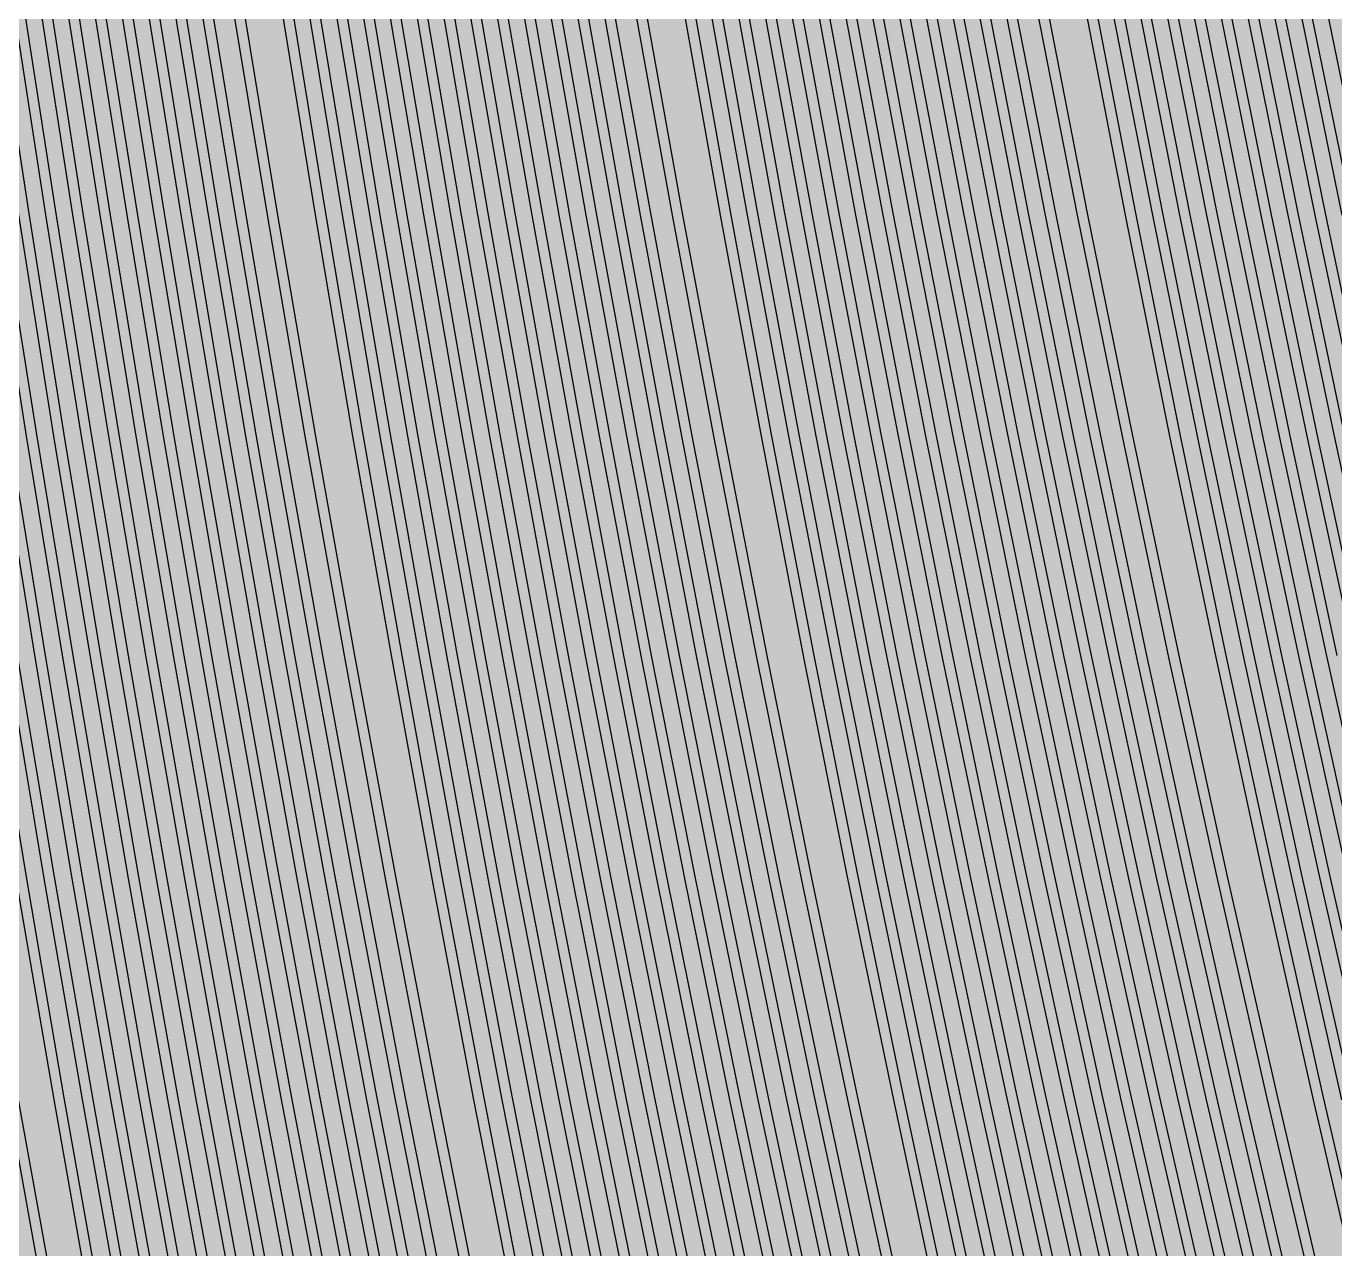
# Model space of a CAD drawing. Header units: metres. Extents: x -7231 to 10969, y -37556 to 1873.
# Drawn here: x 2453.3 to 2713.6, y -1401.5 to -1158.1 of the extents above; entities that cross this region are included whole.
import ezdxf

# ---------------------------------------------------------------- set-up
doc = ezdxf.new("R2010")
doc.units = ezdxf.units.M
doc.layers.add('Metal1', color=4, linetype='CONTINUOUS')
doc.layers.add('Polyimide', color=7, linetype='CONTINUOUS')

msp = doc.modelspace()

# ---------------------------------------------------------------- hatches: boundary and pattern name
at = {"layer": 'Polyimide'}
msp.add_hatch(color=7, dxfattribs=at).paths.add_polyline_path([(4065.69, -468), (4066.67, -501.99), (4068.51, -535.99), (4071.41, -569.99), (4075.54, -603.99), (4081.04, -637.99), (4088.01, -671.99), (4096.52, -705.98), (4106.62, -739.98), (4118.33, -773.98), (4131.63, -807.98), (4146.49, -841.98), (4162.87, -875.98), (4180.68, -909.97), (4199.83, -943.97), (4220.22, -977.97), (4241.73, -1011.97), (4264.21, -1045.97), (4287.52, -1079.96), (4311.51, -1113.96), (4336.01, -1147.96), (4360.86, -1181.96), (4385.88, -1215.96), (4410.89, -1249.96), (4435.74, -1283.95), (4460.24, -1317.95), (4484.23, -1351.95), (4507.54, -1385.95), (4530.02, -1419.95), (4551.53, -1453.94), (4571.92, -1487.94), (4591.07, -1521.94), (4608.88, -1555.94), (4625.26, -1589.94), (4640.12, -1623.94), (4653.42, -1657.93), (4665.13, -1691.93), (4675.23, -1725.93), (4683.74, -1759.93), (4690.71, -1793.93), (4696.21, -1827.93), (4700.34, -1861.92), (4703.24, -1895.92), (4705.08, -1929.92), (4706.06, -1963.92), (4706.44, -1997.92), (4706.5, -2031.91), (4706.5, -4793.02), (4709.95, -4838.39), (4720.22, -4882.71), (4737.08, -4924.98), (4760.13, -4964.2), (4788.85, -4999.49), (4822.58, -5030.03), (4860.53, -5055.12), (4901.85, -5074.18), (4901.85, -5074.18), (4970.68, -5105.23), (5034.7, -5145.26), (5092.76, -5193.54), (5143.8, -5249.19), (5186.89, -5311.2), (5221.24, -5378.44), (5246.23, -5449.69), (5261.41, -5523.66), (5266.5, -5599), (5261.41, -5674.34), (5246.23, -5748.31), (5221.24, -5819.56), (5186.89, -5886.8), (5143.8, -5948.81), (5092.76, -6004.46), (5034.7, -6052.74), (4970.68, -6092.77), (4901.85, -6123.82), (4860.53, -6142.88), (4822.58, -6167.97), (4788.85, -6198.51), (4760.13, -6233.8), (4737.08, -6273.02), (4720.22, -6315.29), (4709.95, -6359.61), (4706.5, -6404.98), (4706.5, -9221.52), (4709.95, -9266.88), (4720.22, -9311.21), (4737.08, -9353.47), (4760.13, -9392.7), (4788.85, -9427.98), (4822.58, -9458.52), (4860.53, -9483.61), (4901.85, -9502.67), (4970.68, -9533.72), (5034.7, -9573.75), (5092.76, -9622.03), (5143.8, -9677.68), (5186.89, -9739.69), (5221.24, -9806.94), (5246.23, -9878.19), (5261.41, -9952.16), (5266.5, -10027.49), (5261.41, -10102.83), (5246.23, -10176.8), (5221.24, -10248.05), (5186.89, -10315.3), (5143.8, -10377.31), (5092.76, -10432.96), (5034.7, -10481.24), (4970.68, -10521.27), (4901.85, -10552.32), (4860.53, -10571.38), (4822.58, -10596.46), (4788.85, -10627), (4760.13, -10662.29), (4737.08, -10701.52), (4720.22, -10743.78), (4709.95, -10788.1), (4706.5, -10833.47), (4706.5, -13650.01), (4709.95, -13695.38), (4720.22, -13739.7), (4737.08, -13781.96), (4760.13, -13821.19), (4788.85, -13856.48), (4822.58, -13887.02), (4860.53, -13912.11), (4901.85, -13931.17), (4970.68, -13962.22), (5034.7, -14002.25), (5092.76, -14050.53), (5143.8, -14106.18), (5186.89, -14168.19), (5221.24, -14235.43), (5246.23, -14306.68), (5261.41, -14380.65), (5266.5, -14455.99), (5261.41, -14531.33), (5246.23, -14605.29), (5221.24, -14676.55), (5186.89, -14743.79), (5143.8, -14805.8), (5092.76, -14861.45), (5034.7, -14909.73), (4970.68, -14949.76), (4901.85, -14980.81), (4860.53, -14999.87), (4822.58, -15024.96), (4788.85, -15055.5), (4760.13, -15090.79), (4737.08, -15130.01), (4720.22, -15172.27), (4709.95, -15216.6), (4706.5, -15261.97), (4706.5, -15455.99), (4720.95, -15750.04), (4764.14, -16041.26), (4835.68, -16326.84), (4934.86, -16604.04), (5060.74, -16870.18), (5212.09, -17122.7), (5387.47, -17359.17), (5585.18, -17577.31), (5803.32, -17775.02), (6039.79, -17950.4), (6292.31, -18101.75), (6558.45, -18227.63), (6835.65, -18326.81), (7121.23, -18398.34), (7412.45, -18441.54), (7706.5, -18455.99), (9969.01, -18455.99), (10047.42, -18459.84), (10125.08, -18471.36), (10201.23, -18490.44), (10275.15, -18516.89), (10346.12, -18550.45), (10413.46, -18590.81), (10476.52, -18637.58), (10534.69, -18690.3), (10587.41, -18748.47), (10634.18, -18811.53), (10674.54, -18878.87), (10708.11, -18949.84), (10734.56, -19023.76), (10753.63, -19099.92), (10765.15, -19177.58), (10769.01, -19255.99), (10769.01, -20895.8), (10730.24, -20951.41), (10694.6, -21009.08), (10662.21, -21068.63), (10633.17, -21129.89), (10607.55, -21192.66), (10585.45, -21256.74), (10566.93, -21321.96), (10552.05, -21388.09), (10540.84, -21454.95), (10533.35, -21522.33), (10529.6, -21590.02), (10529.6, -21657.81), (10533.35, -21725.5), (10540.84, -21792.87), (10552.05, -21859.73), (10566.93, -21925.87), (10585.45, -21991.08), (10607.55, -22055.17), (10633.17, -22117.94), (10662.21, -22179.19), (10694.6, -22238.74), (10730.24, -22296.41), (10769.01, -22352.03), (10769.01, -32454.24), (10728.74, -32510.49), (10691.72, -32568.92), (10658.05, -32629.35), (10627.85, -32691.58), (10601.2, -32755.42), (10578.21, -32820.67), (10558.93, -32887.1), (10543.44, -32954.52), (10531.77, -33022.71), (10523.97, -33091.44), (10520.07, -33160.51), (10520.07, -33229.69), (10523.97, -33298.75), (10531.77, -33367.49), (10543.44, -33435.67), (10558.93, -33503.09), (10578.21, -33569.53), (10601.2, -33634.77), (10627.85, -33698.61), (10658.05, -33760.85), (10691.72, -33821.28), (10728.74, -33879.71), (10769.01, -33935.96), (10769.01, -36556), (10765.15, -36634.41), (10753.63, -36712.07), (10734.56, -36788.23), (10708.11, -36862.15), (10674.54, -36933.12), (10634.18, -37000.46), (10587.41, -37063.51), (10534.69, -37121.69), (10476.52, -37174.41), (10413.46, -37221.18), (10346.12, -37261.54), (10275.15, -37295.1), (10201.23, -37321.55), (10125.08, -37340.63), (10047.42, -37352.15), (9969.01, -37356), (-6231.01, -37356), (-6309.42, -37352.15), (-6387.08, -37340.63), (-6463.23, -37321.55), (-6537.15, -37295.1), (-6608.12, -37261.54), (-6675.46, -37221.18), (-6738.52, -37174.41), (-6796.69, -37121.69), (-6849.41, -37063.51), (-6896.18, -37000.46), (-6936.54, -36933.12), (-6970.11, -36862.15), (-6996.56, -36788.23), (-7015.63, -36712.07), (-7027.15, -36634.41), (-7031.01, -36556), (-7031.01, -33936), (-6990.74, -33879.75), (-6953.7, -33821.31), (-6920.03, -33760.88), (-6889.82, -33698.64), (-6863.18, -33634.8), (-6840.18, -33569.55), (-6820.9, -33503.11), (-6805.4, -33435.69), (-6793.74, -33367.49), (-6785.94, -33298.75), (-6782.03, -33229.68), (-6782.03, -33160.5), (-6785.94, -33091.43), (-6793.74, -33022.69), (-6805.4, -32954.5), (-6820.9, -32887.07), (-6840.18, -32820.63), (-6863.18, -32755.39), (-6889.82, -32691.54), (-6920.03, -32629.3), (-6953.7, -32568.87), (-6990.74, -32510.43), (-7031.01, -32454.18), (-7031.01, -22364.83), (-6990.74, -22308.58), (-6953.7, -22250.14), (-6920.03, -22189.71), (-6889.82, -22127.47), (-6863.18, -22063.62), (-6840.18, -21998.38), (-6820.9, -21931.94), (-6805.4, -21864.51), (-6793.74, -21796.32), (-6785.94, -21727.58), (-6782.03, -21658.51), (-6782.03, -21589.33), (-6785.94, -21520.26), (-6793.74, -21451.52), (-6805.4, -21383.32), (-6820.9, -21315.9), (-6840.18, -21249.46), (-6863.18, -21184.21), (-6889.82, -21120.37), (-6920.03, -21058.13), (-6953.7, -20997.7), (-6990.74, -20939.26), (-7031.01, -20883.01), (-7031.01, -19255.99), (-7027.15, -19177.58), (-7015.63, -19099.92), (-6996.56, -19023.76), (-6970.11, -18949.84), (-6936.54, -18878.87), (-6896.18, -18811.53), (-6849.41, -18748.47), (-6796.69, -18690.3), (-6738.52, -18637.58), (-6675.46, -18590.81), (-6608.12, -18550.45), (-6537.15, -18516.89), (-6463.23, -18490.44), (-6387.08, -18471.36), (-6309.42, -18459.84), (-6231.01, -18455.99), (-3968.5, -18455.99), (-3674.45, -18441.54), (-3383.23, -18398.34), (-3097.65, -18326.81), (-2820.45, -18227.63), (-2554.31, -18101.75), (-2301.79, -17950.4), (-2065.32, -17775.02), (-1847.18, -17577.31), (-1649.47, -17359.17), (-1474.09, -17122.7), (-1322.74, -16870.18), (-1196.86, -16604.04), (-1097.68, -16326.84), (-1026.14, -16041.26), (-982.95, -15750.04), (-968.5, -15455.99), (-968.5, -15261.97), (-971.95, -15216.6), (-982.22, -15172.27), (-999.08, -15130.01), (-1022.13, -15090.79), (-1050.85, -15055.5), (-1084.58, -15024.96), (-1122.53, -14999.87), (-1163.85, -14980.81), (-1232.68, -14949.76), (-1296.7, -14909.73), (-1354.76, -14861.45), (-1405.8, -14805.8), (-1448.89, -14743.79), (-1483.24, -14676.55), (-1508.23, -14605.29), (-1523.41, -14531.33), (-1528.5, -14455.99), (-1523.41, -14380.65), (-1508.23, -14306.68), (-1483.24, -14235.43), (-1448.89, -14168.19), (-1405.8, -14106.18), (-1354.76, -14050.53), (-1296.7, -14002.25), (-1232.68, -13962.22), (-1163.85, -13931.17), (-1122.53, -13912.11), (-1084.58, -13887.02), (-1050.85, -13856.48), (-1022.13, -13821.19), (-999.08, -13781.96), (-982.22, -13739.7), (-971.95, -13695.38), (-968.5, -13650.01), (-968.5, -12309.64), (-971.95, -12264.27), (-982.22, -12219.94), (-999.08, -12177.68), (-1022.13, -12138.46), (-1050.85, -12103.17), (-1084.58, -12072.63), (-1122.53, -12047.54), (-1163.85, -12028.48), (-1232.68, -11997.43), (-1296.7, -11957.4), (-1354.76, -11909.12), (-1405.8, -11853.47), (-1448.89, -11791.46), (-1483.24, -11724.22), (-1508.23, -11652.96), (-1523.41, -11579), (-1528.5, -11503.66), (-1523.41, -11428.32), (-1508.23, -11354.35), (-1483.24, -11283.1), (-1448.89, -11215.86), (-1405.8, -11153.85), (-1354.76, -11098.2), (-1296.7, -11049.92), (-1232.68, -11009.89), (-1163.85, -10978.84), (-1122.53, -10959.78), (-1084.58, -10934.69), (-1050.85, -10904.15), (-1022.13, -10868.86), (-999.08, -10829.63), (-982.22, -10787.37), (-971.95, -10743.05), (-968.5, -10697.68), (-968.5, -9357.31), (-971.95, -9311.94), (-982.22, -9267.62), (-999.08, -9225.35), (-1022.13, -9186.13), (-1050.85, -9150.84), (-1084.58, -9120.3), (-1122.53, -9095.21), (-1163.85, -9076.15), (-1163.85, -9076.15), (-1232.68, -9045.1), (-1296.7, -9005.07), (-1354.76, -8956.79), (-1405.8, -8901.14), (-1448.89, -8839.13), (-1483.24, -8771.89), (-1508.23, -8700.64), (-1523.41, -8626.67), (-1528.5, -8551.33), (-1523.41, -8475.99), (-1508.23, -8402.02), (-1483.24, -8330.77), (-1448.89, -8263.53), (-1405.8, -8201.52), (-1354.76, -8145.87), (-1296.7, -8097.59), (-1232.68, -8057.56), (-1163.85, -8026.51), (-1163.85, -8026.51), (-1122.53, -8007.45), (-1084.58, -7982.36), (-1050.85, -7951.82), (-1022.13, -7916.53), (-999.08, -7877.31), (-982.22, -7835.04), (-971.95, -7790.72), (-968.5, -7745.35), (-968.5, -6404.98), (-971.95, -6359.61), (-982.22, -6315.29), (-999.08, -6273.02), (-1022.13, -6233.8), (-1050.85, -6198.51), (-1084.58, -6167.97), (-1122.53, -6142.88), (-1163.85, -6123.82), (-1163.85, -6123.82), (-1232.68, -6092.77), (-1296.7, -6052.74), (-1354.76, -6004.46), (-1405.8, -5948.81), (-1448.89, -5886.8), (-1483.24, -5819.56), (-1508.23, -5748.31), (-1523.41, -5674.34), (-1528.5, -5599), (-1523.41, -5523.66), (-1508.23, -5449.69), (-1483.24, -5378.44), (-1448.89, -5311.2), (-1405.8, -5249.19), (-1354.76, -5193.54), (-1296.7, -5145.26), (-1232.68, -5105.23), (-1163.85, -5074.18), (-1163.85, -5074.18), (-1122.53, -5055.12), (-1084.58, -5030.03), (-1050.85, -4999.49), (-1022.13, -4964.2), (-999.08, -4924.98), (-982.22, -4882.71), (-971.95, -4838.39), (-968.5, -4793.02), (-968.5, -2031.91), (-968.44, -1997.92), (-968.06, -1963.92), (-967.05, -1929.92), (-965.18, -1895.92), (-962.22, -1861.92), (-958.01, -1827.93), (-952.41, -1793.93), (-945.31, -1759.93), (-936.64, -1725.93), (-926.35, -1691.93), (-914.43, -1657.93), (-900.88, -1623.94), (-885.74, -1589.94), (-869.05, -1555.94), (-850.91, -1521.94), (-831.4, -1487.94), (-810.63, -1453.94), (-788.72, -1419.95), (-765.82, -1385.95), (-742.07, -1351.95), (-717.63, -1317.95), (-692.67, -1283.95), (-667.36, -1249.96), (-641.88, -1215.96), (-616.39, -1181.96), (-591.08, -1147.96), (-566.12, -1113.96), (-541.68, -1079.96), (-517.93, -1045.97), (-495.03, -1011.97), (-473.12, -977.97), (-452.35, -943.97), (-432.84, -909.97), (-414.7, -875.98), (-398.01, -841.98), (-382.87, -807.98), (-369.32, -773.98), (-357.4, -739.98), (-347.11, -705.98), (-338.44, -671.99), (-331.34, -637.99), (-325.74, -603.99), (-321.53, -569.99), (-318.57, -535.99), (-316.7, -501.99), (-315.69, -468), (-315.31, -434), (-315.25, -400), (-315.25, 401), (-315.25, 451), (-315.25, 1644), (-270.25, 1644), (-270.03, 1637.13), (-269.35, 1630.29), (-268.23, 1623.52), (-266.67, 1616.82), (-264.68, 1610.25), (-262.26, 1603.82), (-259.42, 1597.56), (-256.18, 1591.5), (-252.55, 1585.67), (-248.55, 1580.08), (-244.19, 1574.77), (-239.5, 1569.75), (-234.48, 1565.06), (-229.17, 1560.7), (-223.58, 1556.7), (-217.75, 1553.07), (-211.69, 1549.83), (-205.43, 1546.99), (-199, 1544.57), (-192.43, 1542.58), (-185.73, 1541.02), (-178.96, 1539.9), (-172.12, 1539.22), (-165.25, 1539), (-158.38, 1539.22), (-151.54, 1539.9), (-144.77, 1541.02), (-138.07, 1542.58), (-131.5, 1544.57), (-125.07, 1546.99), (-118.81, 1549.83), (-112.75, 1553.07), (-106.92, 1556.7), (-101.33, 1560.7), (-96.02, 1565.06), (-91, 1569.75), (-86.31, 1574.77), (-81.95, 1580.08), (-77.95, 1585.67), (-74.32, 1591.5), (-71.08, 1597.56), (-68.24, 1603.82), (-65.82, 1610.25), (-63.83, 1616.82), (-62.27, 1623.52), (-61.15, 1630.29), (-60.47, 1637.13), (-60.25, 1644), (1853, 1644), (1853, 1573), (3815.25, 1573), (3815.46, 1579.54), (3816.11, 1586.05), (3817.17, 1592.51), (3818.66, 1598.88), (3820.56, 1605.14), (3822.86, 1611.27), (3825.56, 1617.23), (3828.65, 1623), (3832.1, 1628.56), (3835.91, 1633.88), (3840.07, 1638.93), (3844.54, 1643.71), (3849.32, 1648.18), (3854.37, 1652.34), (3859.69, 1656.15), (3865.25, 1659.6), (3871.02, 1662.69), (3876.98, 1665.39), (3883.11, 1667.69), (3889.37, 1669.59), (3895.74, 1671.08), (3902.2, 1672.14), (3908.71, 1672.79), (3915.25, 1673), (3921.79, 1672.79), (3928.3, 1672.14), (3934.76, 1671.08), (3941.13, 1669.59), (3947.39, 1667.69), (3953.52, 1665.39), (3959.48, 1662.69), (3965.25, 1659.6), (3970.81, 1656.15), (3976.13, 1652.34), (3981.18, 1648.18), (3985.96, 1643.71), (3990.43, 1638.93), (3994.59, 1633.88), (3998.4, 1628.56), (4001.85, 1623), (4004.94, 1617.23), (4007.64, 1611.27), (4009.94, 1605.14), (4011.84, 1598.88), (4013.33, 1592.51), (4014.39, 1586.05), (4015.04, 1579.54), (4015.25, 1573), (4065.25, 1573), (4065.25, 451), (4065.25, 401), (4065.25, -400), (4065.31, -434), (4065.69, -468)])

# ---------------------------------------------------------------- linework, layer by layer
at = {"layer": 'Metal1'}
for points in [[(2457.62, -1415.83), (2449.7, -1371.8), (2442.05, -1327.78), (2434.67, -1283.75), (2427.55, -1239.73), (2420.7, -1195.7), (2414.11, -1151.68), (2407.78, -1107.65), (2401.7, -1063.63), (2395.88, -1019.6), (2390.3, -975.58), (2384.97, -931.56), (2379.88, -887.53), (2375.04, -843.51), (2370.44, -799.48), (2366.07, -755.46)], [(2368.06, -755.27), (2372.43, -799.28), (2377.03, -843.29), (2381.87, -887.31), (2386.96, -931.32), (2392.28, -975.33), (2397.86, -1019.35), (2403.68, -1063.36), (2409.76, -1107.37), (2416.09, -1151.39), (2422.68, -1195.4), (2429.53, -1239.42), (2436.64, -1283.43), (2444.02, -1327.44), (2451.67, -1371.45), (2459.59, -1415.47)], [(2466.65, -1415.83), (2458.84, -1371.8), (2451.31, -1327.78), (2444.04, -1283.75), (2437.03, -1239.73), (2430.28, -1195.7), (2423.79, -1151.68), (2417.55, -1107.65), (2411.57, -1063.63), (2405.83, -1019.6), (2400.34, -975.58), (2395.09, -931.55), (2390.08, -887.53), (2385.31, -843.51), (2380.77, -799.48), (2376.47, -755.46)], [(2378.46, -755.27), (2382.76, -799.28), (2387.3, -843.3), (2392.07, -887.31), (2397.07, -931.32), (2402.32, -975.34), (2407.81, -1019.35), (2413.55, -1063.36), (2419.54, -1107.38), (2425.77, -1151.39), (2432.26, -1195.4), (2439.01, -1239.42), (2446.01, -1283.43), (2453.28, -1327.44), (2460.81, -1371.46), (2468.61, -1415.47)], [(2472.38, -1415.83), (2464.5, -1371.8), (2456.89, -1327.78), (2449.55, -1283.75), (2442.48, -1239.73), (2435.67, -1195.7), (2429.12, -1151.68), (2422.82, -1107.65), (2416.78, -1063.63), (2410.98, -1019.6), (2405.44, -975.58), (2400.14, -931.56), (2395.08, -887.53), (2390.27, -843.51), (2385.69, -799.48), (2381.35, -755.46)], [(2383.34, -755.27), (2387.68, -799.28), (2392.25, -843.29), (2397.07, -887.31), (2402.12, -931.32), (2407.42, -975.34), (2412.97, -1019.35), (2418.76, -1063.36), (2424.8, -1107.38), (2431.1, -1151.39), (2437.65, -1195.4), (2444.46, -1239.42), (2451.53, -1283.43), (2458.86, -1327.44), (2466.47, -1371.46), (2474.35, -1415.47)], [(2478.11, -1415.83), (2470.16, -1371.8), (2462.48, -1327.78), (2455.07, -1283.75), (2447.93, -1239.73), (2441.06, -1195.7), (2434.44, -1151.68), (2428.09, -1107.65), (2421.99, -1063.63), (2416.14, -1019.61), (2410.54, -975.58), (2405.19, -931.56), (2400.09, -887.53), (2395.22, -843.51), (2390.6, -799.48), (2386.22, -755.46)], [(2388.21, -755.27), (2392.59, -799.28), (2397.21, -843.29), (2402.07, -887.31), (2407.18, -931.32), (2412.52, -975.33), (2418.12, -1019.35), (2423.97, -1063.36), (2430.07, -1107.37), (2436.42, -1151.39), (2443.03, -1195.4), (2449.91, -1239.41), (2457.05, -1283.43), (2464.45, -1327.44), (2472.13, -1371.45), (2480.08, -1415.47)], [(2483.85, -1415.83), (2475.82, -1371.81), (2468.07, -1327.78), (2460.59, -1283.76), (2453.38, -1239.73), (2446.44, -1195.71), (2439.77, -1151.68), (2433.35, -1107.66), (2427.19, -1063.63), (2421.29, -1019.61), (2415.64, -975.58), (2410.24, -931.56), (2405.09, -887.53), (2400.18, -843.51), (2395.52, -799.48), (2391.09, -755.46)], [(2393.08, -755.26), (2397.51, -799.28), (2402.17, -843.29), (2407.08, -887.31), (2412.23, -931.32), (2417.63, -975.33), (2423.27, -1019.35), (2429.18, -1063.36), (2435.33, -1107.37), (2441.74, -1151.39), (2448.42, -1195.4), (2455.36, -1239.41), (2462.56, -1283.43), (2470.04, -1327.44), (2477.79, -1371.45), (2485.81, -1415.47)], [(2489.58, -1415.83), (2481.48, -1371.81), (2473.66, -1327.78), (2466.11, -1283.76), (2458.83, -1239.73), (2451.83, -1195.71), (2445.09, -1151.68), (2438.62, -1107.66), (2432.4, -1063.63), (2426.45, -1019.61), (2420.74, -975.58), (2415.29, -931.56), (2410.09, -887.53), (2405.14, -843.51), (2400.43, -799.48), (2395.97, -755.46)], [(2397.96, -755.26), (2402.42, -799.28), (2407.13, -843.29), (2412.08, -887.3), (2417.28, -931.32), (2422.73, -975.33), (2428.43, -1019.35), (2434.38, -1063.36), (2440.6, -1107.37), (2447.07, -1151.39), (2453.81, -1195.4), (2460.81, -1239.41), (2468.08, -1283.42), (2475.63, -1327.44), (2483.45, -1371.45), (2491.55, -1415.46)], [(2495.32, -1415.83), (2487.14, -1371.81), (2479.24, -1327.78), (2471.63, -1283.76), (2464.29, -1239.73), (2457.22, -1195.71), (2450.42, -1151.68), (2443.88, -1107.66), (2437.61, -1063.63), (2431.6, -1019.61), (2425.84, -975.58), (2420.34, -931.56), (2415.1, -887.53), (2410.1, -843.51), (2405.35, -799.49), (2400.84, -755.46)], [(2402.83, -755.26), (2407.34, -799.28), (2412.09, -843.29), (2417.08, -887.3), (2422.33, -931.32), (2427.83, -975.33), (2433.58, -1019.34), (2439.59, -1063.36), (2445.86, -1107.37), (2452.39, -1151.38), (2459.19, -1195.4), (2466.26, -1239.41), (2473.6, -1283.42), (2481.21, -1327.44), (2489.11, -1371.45), (2497.28, -1415.46)], [(2501.05, -1415.84), (2492.8, -1371.81), (2484.83, -1327.78), (2477.14, -1283.76), (2469.74, -1239.73), (2462.6, -1195.71), (2455.74, -1151.68), (2449.15, -1107.66), (2442.82, -1063.63), (2436.75, -1019.61), (2430.95, -975.59), (2425.4, -931.56), (2420.1, -887.54), (2415.06, -843.51), (2410.26, -799.49), (2405.72, -755.46)], [(2407.71, -755.26), (2412.25, -799.28), (2417.04, -843.29), (2422.09, -887.3), (2427.38, -931.32), (2432.93, -975.33), (2438.73, -1019.34), (2444.8, -1063.36), (2451.13, -1107.37), (2457.72, -1151.38), (2464.58, -1195.4), (2471.71, -1239.41), (2479.12, -1283.42), (2486.8, -1327.43), (2494.76, -1371.45), (2503.01, -1415.46)], [(2506.78, -1415.84), (2498.46, -1371.81), (2490.42, -1327.79), (2482.66, -1283.76), (2475.19, -1239.74), (2467.99, -1195.71), (2461.07, -1151.69), (2454.41, -1107.66), (2448.03, -1063.64), (2441.91, -1019.61), (2436.05, -975.59), (2430.45, -931.56), (2425.1, -887.54), (2420.01, -843.51), (2415.18, -799.49), (2410.59, -755.46)], [(2412.58, -755.26), (2417.17, -799.27), (2422, -843.29), (2427.09, -887.3), (2432.43, -931.31), (2438.03, -975.33), (2443.89, -1019.34), (2450.01, -1063.35), (2456.39, -1107.37), (2463.04, -1151.38), (2469.97, -1195.39), (2477.16, -1239.41), (2484.63, -1283.42), (2492.39, -1327.43), (2500.42, -1371.45), (2508.75, -1415.46)], [(2512.52, -1415.84), (2504.12, -1371.81), (2496.01, -1327.79), (2488.18, -1283.76), (2480.64, -1239.74), (2473.38, -1195.71), (2466.39, -1151.69), (2459.68, -1107.66), (2453.24, -1063.64), (2447.06, -1019.61), (2441.15, -975.59), (2435.5, -931.56), (2430.11, -887.54), (2424.97, -843.51), (2420.09, -799.49), (2415.46, -755.46)], [(2417.45, -755.26), (2422.08, -799.27), (2426.96, -843.29), (2432.09, -887.3), (2437.48, -931.31), (2443.13, -975.33), (2449.04, -1019.34), (2455.22, -1063.35), (2461.66, -1107.37), (2468.37, -1151.38), (2475.35, -1195.39), (2482.61, -1239.41), (2490.15, -1283.42), (2497.97, -1327.43), (2506.08, -1371.44), (2514.48, -1415.46)], [(2518.25, -1415.84), (2509.77, -1371.81), (2501.59, -1327.79), (2493.7, -1283.76), (2486.09, -1239.74), (2478.76, -1195.71), (2471.72, -1151.69), (2464.94, -1107.66), (2458.45, -1063.64), (2452.21, -1019.61), (2446.25, -975.59), (2440.55, -931.56), (2435.11, -887.54), (2429.93, -843.51), (2425.01, -799.49), (2420.34, -755.46)], [(2422.33, -755.26), (2426.99, -799.27), (2431.92, -843.29), (2437.1, -887.3), (2442.53, -931.31), (2448.23, -975.33), (2454.2, -1019.34), (2460.42, -1063.35), (2466.92, -1107.37), (2473.69, -1151.38), (2480.74, -1195.39), (2488.06, -1239.4), (2495.67, -1283.42), (2503.56, -1327.43), (2511.74, -1371.44), (2520.21, -1415.46)], [(2523.98, -1415.84), (2515.43, -1371.82), (2507.18, -1327.79), (2499.22, -1283.77), (2491.54, -1239.74), (2484.15, -1195.72), (2477.04, -1151.69), (2470.21, -1107.66), (2463.65, -1063.64), (2457.37, -1019.61), (2451.35, -975.59), (2445.6, -931.56), (2440.11, -887.54), (2434.89, -843.52), (2429.92, -799.49), (2425.21, -755.47)], [(2427.2, -755.26), (2431.91, -799.27), (2436.88, -843.29), (2442.1, -887.3), (2447.59, -931.31), (2453.33, -975.32), (2459.35, -1019.34), (2465.63, -1063.35), (2472.19, -1107.36), (2479.02, -1151.38), (2486.13, -1195.39), (2493.51, -1239.4), (2501.19, -1283.42), (2509.15, -1327.43), (2517.4, -1371.44), (2525.95, -1415.45)], [(2529.72, -1415.84), (2521.09, -1371.82), (2512.77, -1327.79), (2504.74, -1283.77), (2496.99, -1239.74), (2489.54, -1195.72), (2482.37, -1151.69), (2475.48, -1107.67), (2468.86, -1063.64), (2462.52, -1019.62), (2456.45, -975.59), (2450.65, -931.57), (2445.12, -887.54), (2439.85, -843.52), (2434.84, -799.49), (2430.08, -755.47)], [(2432.07, -755.26), (2436.82, -799.27), (2441.83, -843.28), (2447.1, -887.3), (2452.64, -931.31), (2458.44, -975.32), (2464.5, -1019.34), (2470.84, -1063.35), (2477.45, -1107.36), (2484.34, -1151.38), (2491.51, -1195.39), (2498.96, -1239.4), (2506.7, -1283.41), (2514.73, -1327.43), (2523.06, -1371.44), (2531.68, -1415.45)], [(2535.45, -1415.84), (2526.75, -1371.82), (2518.35, -1327.79), (2510.25, -1283.77), (2502.44, -1239.74), (2494.93, -1195.72), (2487.69, -1151.69), (2480.74, -1107.67), (2474.07, -1063.64), (2467.68, -1019.62), (2461.55, -975.59), (2455.7, -931.57), (2450.12, -887.54), (2444.81, -843.52), (2439.75, -799.49), (2434.96, -755.47)], [(2436.95, -755.26), (2441.74, -799.27), (2446.79, -843.28), (2452.11, -887.3), (2457.69, -931.31), (2463.54, -975.32), (2469.66, -1019.34), (2476.05, -1063.35), (2482.72, -1107.36), (2489.67, -1151.37), (2496.9, -1195.39), (2504.42, -1239.4), (2512.22, -1283.41), (2520.32, -1327.43), (2528.72, -1371.44), (2537.41, -1415.45)], [(2541.94, -1415.85), (2533.22, -1371.82), (2524.79, -1327.79), (2516.66, -1283.77), (2508.83, -1239.74), (2501.28, -1195.72), (2494.02, -1151.69), (2487.05, -1107.67), (2480.35, -1063.64), (2473.94, -1019.62), (2467.8, -975.59), (2461.92, -931.57), (2456.32, -887.54), (2450.99, -843.52), (2445.92, -799.49), (2441.11, -755.47)], [(2443.1, -755.26), (2447.91, -799.27), (2452.97, -843.28), (2458.31, -887.3), (2463.91, -931.31), (2469.78, -975.32), (2475.92, -1019.34), (2482.33, -1063.35), (2489.02, -1107.36), (2496, -1151.37), (2503.25, -1195.39), (2510.8, -1239.4), (2518.63, -1283.41), (2526.76, -1327.43), (2535.18, -1371.44), (2543.9, -1415.45)], [(2550.97, -1415.84), (2542.36, -1371.82), (2534.05, -1327.79), (2526.03, -1283.77), (2518.3, -1239.74), (2510.86, -1195.72), (2503.7, -1151.69), (2496.82, -1107.67), (2490.22, -1063.64), (2483.89, -1019.62), (2477.83, -975.59), (2472.04, -931.57), (2466.52, -887.54), (2461.26, -843.52), (2456.25, -799.49), (2451.51, -755.47)], [(2453.5, -755.26), (2458.24, -799.27), (2463.24, -843.28), (2468.5, -887.3), (2474.03, -931.31), (2479.82, -975.32), (2485.87, -1019.34), (2492.2, -1063.35), (2498.8, -1107.36), (2505.68, -1151.38), (2512.83, -1195.39), (2520.27, -1239.4), (2528, -1283.41), (2536.02, -1327.43), (2544.33, -1371.44), (2552.93, -1415.45)], [(2556.7, -1415.84), (2548.02, -1371.82), (2539.64, -1327.79), (2531.55, -1283.77), (2523.75, -1239.74), (2516.25, -1195.72), (2509.03, -1151.69), (2502.09, -1107.67), (2495.43, -1063.64), (2489.05, -1019.62), (2482.93, -975.59), (2477.09, -931.57), (2471.52, -887.54), (2466.21, -843.52), (2461.17, -799.49), (2456.38, -755.47)], [(2458.37, -755.26), (2463.16, -799.27), (2468.2, -843.28), (2473.51, -887.3), (2479.08, -931.31), (2484.92, -975.32), (2491.03, -1019.34), (2497.41, -1063.35), (2504.07, -1107.36), (2511, -1151.37), (2518.22, -1195.39), (2525.73, -1239.4), (2533.52, -1283.41), (2541.6, -1327.43), (2549.98, -1371.44), (2558.67, -1415.45)], [(2562.44, -1415.85), (2553.68, -1371.82), (2545.22, -1327.8), (2537.07, -1283.77), (2529.21, -1239.74), (2521.64, -1195.72), (2514.35, -1151.69), (2507.35, -1107.67), (2500.64, -1063.64), (2494.2, -1019.62), (2488.04, -975.59), (2482.15, -931.57), (2476.52, -887.54), (2471.17, -843.52), (2466.08, -799.49), (2461.26, -755.47)], [(2463.25, -755.26), (2468.07, -799.27), (2473.16, -843.28), (2478.51, -887.3), (2484.13, -931.31), (2490.02, -975.32), (2496.18, -1019.33), (2502.62, -1063.35), (2509.33, -1107.36), (2516.33, -1151.37), (2523.61, -1195.39), (2531.18, -1239.4), (2539.04, -1283.41), (2547.19, -1327.42), (2555.64, -1371.44), (2564.4, -1415.45)], [(2568.17, -1415.85), (2559.34, -1371.82), (2550.81, -1327.8), (2542.59, -1283.77), (2534.66, -1239.75), (2527.02, -1195.72), (2519.68, -1151.69), (2512.62, -1107.67), (2505.85, -1063.64), (2499.35, -1019.62), (2493.14, -975.59), (2487.2, -931.57), (2481.53, -887.54), (2476.13, -843.52), (2471, -799.49), (2466.13, -755.47)], [(2468.12, -755.26), (2472.99, -799.27), (2478.12, -843.28), (2483.51, -887.29), (2489.18, -931.31), (2495.12, -975.32), (2501.33, -1019.33), (2507.82, -1063.35), (2514.6, -1107.36), (2521.65, -1151.37), (2528.99, -1195.38), (2536.63, -1239.4), (2544.55, -1283.41), (2552.78, -1327.42), (2561.3, -1371.44), (2570.13, -1415.45)], [(2573.91, -1415.85), (2565, -1371.82), (2556.4, -1327.8), (2548.1, -1283.77), (2540.11, -1239.75), (2532.41, -1195.72), (2525, -1151.7), (2517.89, -1107.67), (2511.05, -1063.65), (2504.51, -1019.62), (2498.24, -975.6), (2492.25, -931.57), (2486.53, -887.54), (2481.09, -843.52), (2475.91, -799.49), (2471.01, -755.47)], [(2472.99, -755.25), (2477.9, -799.27), (2483.07, -843.28), (2488.52, -887.29), (2494.23, -931.31), (2500.22, -975.32), (2506.49, -1019.33), (2513.03, -1063.35), (2519.86, -1107.36), (2526.98, -1151.37), (2534.38, -1195.38), (2542.08, -1239.4), (2550.07, -1283.41), (2558.36, -1327.42), (2566.96, -1371.43), (2575.86, -1415.45)], [(2579.64, -1415.85), (2570.66, -1371.83), (2561.99, -1327.8), (2553.62, -1283.77), (2545.56, -1239.75), (2537.8, -1195.72), (2530.33, -1151.7), (2523.15, -1107.67), (2516.26, -1063.65), (2509.66, -1019.62), (2503.34, -975.6), (2497.3, -931.57), (2491.54, -887.55), (2486.05, -843.52), (2480.83, -799.5), (2475.88, -755.47)], [(2477.87, -755.25), (2482.82, -799.27), (2488.03, -843.28), (2493.52, -887.29), (2499.28, -931.31), (2505.32, -975.32), (2511.64, -1019.33), (2518.24, -1063.34), (2525.13, -1107.36), (2532.3, -1151.37), (2539.77, -1195.38), (2547.53, -1239.39), (2555.59, -1283.41), (2563.95, -1327.42), (2572.62, -1371.43), (2581.6, -1415.44)], [(2585.37, -1415.85), (2576.32, -1371.83), (2567.57, -1327.8), (2559.14, -1283.78), (2551.01, -1239.75), (2543.18, -1195.72), (2535.65, -1151.7), (2528.42, -1107.67), (2521.47, -1063.65), (2514.81, -1019.62), (2508.44, -975.6), (2502.35, -931.57), (2496.54, -887.55), (2491, -843.52), (2485.74, -799.5), (2480.75, -755.47)], [(2482.74, -755.25), (2487.73, -799.27), (2492.99, -843.28), (2498.52, -887.29), (2504.33, -931.3), (2510.42, -975.32), (2516.79, -1019.33), (2523.45, -1063.34), (2530.39, -1107.36), (2537.63, -1151.37), (2545.15, -1195.38), (2552.98, -1239.39), (2561.11, -1283.41), (2569.54, -1327.42), (2578.28, -1371.43), (2587.33, -1415.44)], [(2591.11, -1415.85), (2581.98, -1371.83), (2573.16, -1327.8), (2564.66, -1283.78), (2556.46, -1239.75), (2548.57, -1195.73), (2540.98, -1151.7), (2533.68, -1107.67), (2526.68, -1063.65), (2519.97, -1019.62), (2513.54, -975.6), (2507.4, -931.57), (2501.54, -887.55), (2495.96, -843.52), (2490.66, -799.5), (2485.63, -755.47)], [(2487.62, -755.25), (2492.64, -799.26), (2497.95, -843.28), (2503.53, -887.29), (2509.38, -931.3), (2515.52, -975.32), (2521.95, -1019.33), (2528.66, -1063.34), (2535.66, -1107.35), (2542.95, -1151.37), (2550.54, -1195.38), (2558.43, -1239.39), (2566.62, -1283.4), (2575.12, -1327.42), (2583.94, -1371.43), (2593.06, -1415.44)], [(2596.84, -1415.86), (2587.64, -1371.83), (2578.75, -1327.8), (2570.18, -1283.78), (2561.91, -1239.75), (2553.96, -1195.73), (2546.3, -1151.7), (2538.95, -1107.68), (2531.89, -1063.65), (2525.12, -1019.63), (2518.64, -975.6), (2512.45, -931.57), (2506.55, -887.55), (2500.92, -843.52), (2495.57, -799.5), (2490.5, -755.47)], [(2492.49, -755.25), (2497.56, -799.26), (2502.91, -843.28), (2508.53, -887.29), (2514.44, -931.3), (2520.62, -975.31), (2527.1, -1019.33), (2533.86, -1063.34), (2540.92, -1107.35), (2548.27, -1151.37), (2555.93, -1195.38), (2563.88, -1239.39), (2572.14, -1283.4), (2580.71, -1327.42), (2589.59, -1371.43), (2598.8, -1415.44)], [(2602.57, -1415.86), (2593.3, -1371.83), (2584.34, -1327.81), (2575.69, -1283.78), (2567.37, -1239.75), (2559.34, -1195.73), (2551.63, -1151.7), (2544.21, -1107.68), (2537.1, -1063.65), (2530.28, -1019.63), (2523.75, -975.6), (2517.51, -931.58), (2511.55, -887.55), (2505.88, -843.52), (2500.49, -799.5), (2495.38, -755.47)], [(2497.36, -755.25), (2502.47, -799.26), (2507.86, -843.28), (2513.53, -887.29), (2519.49, -931.3), (2525.73, -975.31), (2532.25, -1019.33), (2539.07, -1063.34), (2546.19, -1107.35), (2553.6, -1151.36), (2561.31, -1195.38), (2569.33, -1239.39), (2577.66, -1283.4), (2586.3, -1327.41), (2595.25, -1371.43), (2604.53, -1415.44)], [(2608.31, -1415.86), (2598.95, -1371.83), (2589.92, -1327.81), (2581.21, -1283.78), (2572.82, -1239.76), (2564.73, -1195.73), (2556.95, -1151.7), (2549.48, -1107.68), (2542.31, -1063.65), (2535.43, -1019.63), (2528.85, -975.6), (2522.56, -931.58), (2516.55, -887.55), (2510.84, -843.53), (2505.4, -799.5), (2500.25, -755.48)], [(2502.24, -755.25), (2507.39, -799.26), (2512.82, -843.27), (2518.54, -887.29), (2524.54, -931.3), (2530.83, -975.31), (2537.41, -1019.33), (2544.28, -1063.34), (2551.45, -1107.35), (2558.92, -1151.36), (2566.7, -1195.38), (2574.78, -1239.39), (2583.18, -1283.4), (2591.88, -1327.41), (2600.91, -1371.42), (2610.26, -1415.44)], [(2614.04, -1415.86), (2604.61, -1371.83), (2595.51, -1327.81), (2586.73, -1283.78), (2578.27, -1239.76), (2570.12, -1195.73), (2562.28, -1151.71), (2554.75, -1107.68), (2547.51, -1063.65), (2540.58, -1019.63), (2533.95, -975.6), (2527.61, -931.58), (2521.56, -887.55), (2515.8, -843.53), (2510.32, -799.5), (2505.12, -755.48)], [(2507.11, -755.25), (2512.3, -799.26), (2517.78, -843.27), (2523.54, -887.29), (2529.59, -931.3), (2535.93, -975.31), (2542.56, -1019.32), (2549.49, -1063.34), (2556.72, -1107.35), (2564.25, -1151.36), (2572.09, -1195.37), (2580.23, -1239.39), (2588.69, -1283.4), (2597.47, -1327.41), (2606.57, -1371.42), (2616, -1415.44)], [(2619.77, -1415.86), (2610.27, -1371.84), (2601.1, -1327.81), (2592.25, -1283.78), (2583.72, -1239.76), (2575.51, -1195.73), (2567.6, -1151.71), (2560.01, -1107.68), (2552.72, -1063.66), (2545.74, -1019.63), (2539.05, -975.6), (2532.66, -931.58), (2526.56, -887.55), (2520.75, -843.53), (2515.23, -799.5), (2510, -755.48)], [(2511.98, -755.25), (2517.22, -799.26), (2522.74, -843.27), (2528.54, -887.29), (2534.64, -931.3), (2541.03, -975.31), (2547.71, -1019.32), (2554.7, -1063.34), (2561.98, -1107.35), (2569.57, -1151.36), (2577.47, -1195.37), (2585.68, -1239.38), (2594.21, -1283.4), (2603.06, -1327.41), (2612.23, -1371.42), (2621.73, -1415.43)], [(2626.27, -1415.86), (2616.74, -1371.84), (2607.53, -1327.81), (2598.66, -1283.78), (2590.1, -1239.76), (2581.86, -1195.73), (2573.93, -1151.71), (2566.32, -1107.68), (2559.01, -1063.66), (2552, -1019.63), (2545.29, -975.6), (2538.88, -931.58), (2532.76, -887.55), (2526.94, -843.53), (2521.4, -799.5), (2516.15, -755.48)], [(2518.13, -755.25), (2523.38, -799.26), (2528.92, -843.27), (2534.75, -887.28), (2540.86, -931.3), (2547.27, -975.31), (2553.98, -1019.32), (2560.98, -1063.33), (2568.29, -1107.35), (2575.9, -1151.36), (2583.83, -1195.37), (2592.06, -1239.38), (2600.62, -1283.4), (2609.49, -1327.41), (2618.69, -1371.42), (2628.22, -1415.43)], [(2635.29, -1415.86), (2625.88, -1371.83), (2616.79, -1327.81), (2608.03, -1283.78), (2599.58, -1239.76), (2591.44, -1195.73), (2583.61, -1151.71), (2576.09, -1107.68), (2568.87, -1063.65), (2561.95, -1019.63), (2555.33, -975.6), (2549, -931.58), (2542.96, -887.55), (2537.2, -843.53), (2531.74, -799.5), (2526.55, -755.48)], [(2528.54, -755.25), (2533.72, -799.26), (2539.19, -843.27), (2544.94, -887.29), (2550.98, -931.3), (2557.31, -975.31), (2563.93, -1019.32), (2570.85, -1063.34), (2578.06, -1107.35), (2585.58, -1151.36), (2593.41, -1195.37), (2601.54, -1239.39), (2609.99, -1283.4), (2618.75, -1327.41), (2627.84, -1371.42), (2637.25, -1415.44)], [(2641.03, -1415.86), (2631.54, -1371.84), (2622.38, -1327.81), (2613.55, -1283.78), (2605.03, -1239.76), (2596.83, -1195.73), (2588.94, -1151.71), (2581.36, -1107.68), (2574.08, -1063.66), (2567.11, -1019.63), (2560.43, -975.6), (2554.05, -931.58), (2547.96, -887.55), (2542.16, -843.53), (2536.65, -799.5), (2531.42, -755.48)], [(2533.41, -755.25), (2538.64, -799.26), (2544.15, -843.27), (2549.94, -887.29), (2556.03, -931.3), (2562.41, -975.31), (2569.08, -1019.32), (2576.06, -1063.34), (2583.33, -1107.35), (2590.91, -1151.36), (2598.8, -1195.37), (2606.99, -1239.39), (2615.51, -1283.4), (2624.34, -1327.41), (2633.5, -1371.42), (2642.98, -1415.43)], [(2646.76, -1415.86), (2637.2, -1371.84), (2627.97, -1327.81), (2619.06, -1283.79), (2610.48, -1239.76), (2602.21, -1195.73), (2594.26, -1151.71), (2586.62, -1107.68), (2579.29, -1063.66), (2572.26, -1019.63), (2565.53, -975.61), (2559.1, -931.58), (2552.96, -887.55), (2547.12, -843.53), (2541.57, -799.5), (2536.3, -755.48)], [(2538.28, -755.25), (2543.55, -799.26), (2549.1, -843.27), (2554.95, -887.28), (2561.08, -931.3), (2567.51, -975.31), (2574.24, -1019.32), (2581.26, -1063.33), (2588.6, -1107.35), (2596.23, -1151.36), (2604.18, -1195.37), (2612.44, -1239.38), (2621.03, -1283.4), (2629.93, -1327.41), (2639.16, -1371.42), (2648.71, -1415.43)], [(2652.5, -1415.87), (2642.86, -1371.84), (2633.56, -1327.81), (2624.58, -1283.79), (2615.93, -1239.76), (2607.6, -1195.74), (2599.59, -1151.71), (2591.89, -1107.68), (2584.5, -1063.66), (2577.41, -1019.63), (2570.63, -975.61), (2564.15, -931.58), (2557.97, -887.56), (2552.08, -843.53), (2546.48, -799.5), (2541.17, -755.48)], [(2543.16, -755.25), (2548.46, -799.26), (2554.06, -843.27), (2559.95, -887.28), (2566.13, -931.3), (2572.61, -975.31), (2579.39, -1019.32), (2586.47, -1063.33), (2593.86, -1107.35), (2601.56, -1151.36), (2609.57, -1195.37), (2617.9, -1239.38), (2626.54, -1283.39), (2635.51, -1327.41), (2644.82, -1371.42), (2654.45, -1415.43)], [(2658.23, -1415.87), (2648.52, -1371.84), (2639.14, -1327.81), (2630.1, -1283.79), (2621.38, -1239.76), (2612.99, -1195.74), (2604.91, -1151.71), (2597.15, -1107.68), (2589.71, -1063.66), (2582.57, -1019.63), (2575.74, -975.61), (2569.2, -931.58), (2562.97, -887.56), (2557.04, -843.53), (2551.39, -799.5), (2546.04, -755.48)], [(2548.03, -755.24), (2553.38, -799.26), (2559.02, -843.27), (2564.95, -887.28), (2571.18, -931.29), (2577.71, -975.31), (2584.54, -1019.32), (2591.68, -1063.33), (2599.13, -1107.34), (2606.88, -1151.36), (2614.95, -1195.37), (2623.35, -1239.38), (2632.06, -1283.39), (2641.1, -1327.41), (2650.47, -1371.42), (2660.18, -1415.43)], [(2663.96, -1415.87), (2654.18, -1371.84), (2644.73, -1327.82), (2635.62, -1283.79), (2626.83, -1239.76), (2618.38, -1195.74), (2610.24, -1151.71), (2602.42, -1107.69), (2594.92, -1063.66), (2587.72, -1019.63), (2580.84, -975.61), (2574.26, -931.58), (2567.98, -887.56), (2561.99, -843.53), (2556.31, -799.51), (2550.92, -755.48)], [(2552.9, -755.24), (2558.29, -799.26), (2563.98, -843.27), (2569.96, -887.28), (2576.23, -931.29), (2582.81, -975.31), (2589.7, -1019.32), (2596.89, -1063.33), (2604.39, -1107.34), (2612.21, -1151.36), (2620.34, -1195.37), (2628.8, -1239.38), (2637.58, -1283.39), (2646.69, -1327.4), (2656.13, -1371.42), (2665.91, -1415.43)], [(2669.7, -1415.87), (2659.84, -1371.84), (2650.32, -1327.82), (2641.14, -1283.79), (2632.29, -1239.77), (2623.76, -1195.74), (2615.56, -1151.71), (2607.69, -1107.69), (2600.12, -1063.66), (2592.88, -1019.64), (2585.94, -975.61), (2579.31, -931.58), (2572.98, -887.56), (2566.95, -843.53), (2561.22, -799.51), (2555.79, -755.48)], [(2557.78, -755.24), (2563.21, -799.26), (2568.94, -843.27), (2574.96, -887.28), (2581.29, -931.29), (2587.91, -975.31), (2594.85, -1019.32), (2602.1, -1063.33), (2609.66, -1107.34), (2617.53, -1151.35), (2625.73, -1195.37), (2634.25, -1239.38), (2643.1, -1283.39), (2652.28, -1327.4), (2661.79, -1371.41), (2671.65, -1415.43)], [(2675.43, -1415.87), (2665.5, -1371.85), (2655.91, -1327.82), (2646.65, -1283.79), (2637.74, -1239.77), (2629.15, -1195.74), (2620.89, -1151.71), (2612.95, -1107.69), (2605.33, -1063.66), (2598.03, -1019.64), (2591.04, -975.61), (2584.36, -931.58), (2577.98, -887.56), (2571.91, -843.53), (2566.14, -799.51), (2560.67, -755.48)], [(2562.65, -755.24), (2568.12, -799.25), (2573.89, -843.27), (2579.96, -887.28), (2586.34, -931.29), (2593.02, -975.3), (2600, -1019.32), (2607.3, -1063.33), (2614.92, -1107.34), (2622.86, -1151.35), (2631.11, -1195.36), (2639.7, -1239.38), (2648.61, -1283.39), (2657.86, -1327.4), (2667.45, -1371.41), (2677.38, -1415.42)], [(2681.16, -1415.87), (2671.16, -1371.85), (2661.49, -1327.82), (2652.17, -1283.79), (2643.19, -1239.77), (2634.54, -1195.74), (2626.21, -1151.72), (2618.22, -1107.69), (2610.54, -1063.66), (2603.18, -1019.64), (2596.14, -975.61), (2589.41, -931.59), (2582.99, -887.56), (2576.87, -843.53), (2571.05, -799.51), (2565.54, -755.48)], [(2567.53, -755.24), (2573.04, -799.25), (2578.85, -843.27), (2584.97, -887.28), (2591.39, -931.29), (2598.12, -975.3), (2605.16, -1019.32), (2612.51, -1063.33), (2620.19, -1107.34), (2628.18, -1151.35), (2636.5, -1195.36), (2645.15, -1239.38), (2654.13, -1283.39), (2663.45, -1327.4), (2673.11, -1371.41), (2683.11, -1415.42)], [(2686.9, -1415.87), (2676.82, -1371.85), (2667.08, -1327.82), (2657.69, -1283.8), (2648.64, -1239.77), (2639.92, -1195.74), (2631.54, -1151.72), (2623.48, -1107.69), (2615.75, -1063.66), (2608.34, -1019.64), (2601.24, -975.61), (2594.46, -931.59), (2587.99, -887.56), (2581.83, -843.54), (2575.97, -799.51), (2570.41, -755.48)], [(2572.4, -755.24), (2577.95, -799.25), (2583.81, -843.26), (2589.97, -887.28), (2596.44, -931.29), (2603.22, -975.3), (2610.31, -1019.31), (2617.72, -1063.33), (2625.45, -1107.34), (2633.51, -1151.35), (2641.89, -1195.36), (2650.6, -1239.37), (2659.65, -1283.39), (2669.04, -1327.4), (2678.77, -1371.41), (2688.85, -1415.42)], [(2692.63, -1415.88), (2682.47, -1371.85), (2672.67, -1327.82), (2663.21, -1283.8), (2654.09, -1239.77), (2645.31, -1195.74), (2636.86, -1151.72), (2628.75, -1107.69), (2620.96, -1063.67), (2613.49, -1019.64), (2606.34, -975.61), (2599.51, -931.59), (2592.99, -887.56), (2586.79, -843.54), (2580.88, -799.51), (2575.29, -755.48)], [(2577.27, -755.24), (2582.87, -799.25), (2588.77, -843.26), (2594.97, -887.28), (2601.49, -931.29), (2608.32, -975.3), (2615.46, -1019.31), (2622.93, -1063.32), (2630.72, -1107.34), (2638.83, -1151.35), (2647.27, -1195.36), (2656.05, -1239.37), (2665.17, -1283.38), (2674.62, -1327.4), (2684.43, -1371.41), (2694.58, -1415.42)], [(2698.37, -1415.88), (2688.13, -1371.85), (2678.26, -1327.83), (2668.73, -1283.8), (2659.54, -1239.77), (2650.7, -1195.75), (2642.19, -1151.72), (2634.01, -1107.69), (2626.17, -1063.67), (2618.65, -1019.64), (2611.45, -975.62), (2604.56, -931.59), (2598, -887.56), (2591.74, -843.54), (2585.8, -799.51), (2580.16, -755.49)], [(2582.15, -755.24), (2587.78, -799.25), (2593.73, -843.26), (2599.98, -887.28), (2606.54, -931.29), (2613.42, -975.3), (2620.62, -1019.31), (2628.14, -1063.32), (2635.98, -1107.34), (2644.16, -1151.35), (2652.66, -1195.36), (2661.5, -1239.37), (2670.68, -1283.38), (2680.21, -1327.39), (2690.08, -1371.41), (2700.31, -1415.42)], [(2704.1, -1415.88), (2693.79, -1371.85), (2683.84, -1327.83), (2674.25, -1283.8), (2664.99, -1239.77), (2656.09, -1195.75), (2647.52, -1151.72), (2639.28, -1107.69), (2631.38, -1063.67), (2623.8, -1019.64), (2616.55, -975.62), (2609.62, -931.59), (2603, -887.56), (2596.7, -843.54), (2590.71, -799.51), (2585.04, -755.49)], [(2587.02, -755.24), (2592.7, -799.25), (2598.68, -843.26), (2604.98, -887.27), (2611.59, -931.29), (2618.52, -975.3), (2625.77, -1019.31), (2633.35, -1063.32), (2641.25, -1107.33), (2649.48, -1151.35), (2658.05, -1195.36), (2666.95, -1239.37), (2676.2, -1283.38), (2685.8, -1327.39), (2695.74, -1371.4), (2706.04, -1415.42)], [(2710.59, -1415.88), (2700.26, -1371.85), (2690.28, -1327.83), (2680.65, -1283.8), (2671.37, -1239.77), (2662.44, -1195.75), (2653.85, -1151.72), (2645.59, -1107.7), (2637.66, -1063.67), (2630.06, -1019.64), (2622.79, -975.62), (2615.84, -931.59), (2609.2, -887.56), (2602.89, -843.54), (2596.88, -799.51), (2591.19, -755.49)], [(2593.17, -755.24), (2598.86, -799.25), (2604.87, -843.26), (2611.18, -887.27), (2617.81, -931.29), (2624.76, -975.3), (2632.03, -1019.31), (2639.63, -1063.32), (2647.55, -1107.33), (2655.81, -1151.35), (2664.4, -1195.36), (2673.33, -1239.37), (2682.61, -1283.38), (2692.23, -1327.39), (2702.21, -1371.4), (2712.54, -1415.42)], [(2719.62, -1415.88), (2709.4, -1371.85), (2699.54, -1327.82), (2690.02, -1283.8), (2680.85, -1239.77), (2672.02, -1195.75), (2663.52, -1151.72), (2655.36, -1107.69), (2647.53, -1063.67), (2640.01, -1019.64), (2632.83, -975.62), (2625.95, -931.59), (2619.4, -887.56), (2613.15, -843.54), (2607.22, -799.51), (2601.59, -755.49)], [(2603.57, -755.24), (2609.2, -799.25), (2615.13, -843.26), (2621.38, -887.28), (2627.93, -931.29), (2634.8, -975.3), (2641.99, -1019.31), (2649.5, -1063.32), (2657.33, -1107.34), (2665.49, -1151.35), (2673.98, -1195.36), (2682.81, -1239.37), (2691.98, -1283.38), (2701.49, -1327.39), (2711.35, -1371.41), (2721.57, -1415.42)], [(2715.06, -1371.85), (2705.13, -1327.83), (2695.54, -1283.8), (2686.3, -1239.77), (2677.41, -1195.75), (2668.85, -1151.72), (2660.63, -1107.69), (2652.73, -1063.67), (2645.17, -1019.64), (2637.93, -975.62), (2631.01, -931.59), (2624.4, -887.56), (2618.11, -843.54), (2612.13, -799.51), (2606.46, -755.49)], [(2608.45, -755.24), (2614.11, -799.25), (2620.09, -843.26), (2626.38, -887.27), (2632.98, -931.29), (2639.9, -975.3), (2647.14, -1019.31), (2654.7, -1063.32), (2662.59, -1107.33), (2670.81, -1151.35), (2679.37, -1195.36), (2688.26, -1239.37), (2697.5, -1283.38), (2707.08, -1327.39), (2717.01, -1371.4)], [(2720.72, -1371.85), (2710.71, -1327.83), (2701.06, -1283.8), (2691.75, -1239.77), (2682.79, -1195.75), (2674.18, -1151.72), (2665.89, -1107.7), (2657.94, -1063.67), (2650.32, -1019.64), (2643.03, -975.62), (2636.06, -931.59), (2629.4, -887.57), (2623.07, -843.54), (2617.05, -799.51), (2611.34, -755.49)], [(2613.32, -755.24), (2619.03, -799.25), (2625.05, -843.26), (2631.38, -887.27), (2638.03, -931.29), (2645, -975.3), (2652.29, -1019.31), (2659.91, -1063.32), (2667.86, -1107.33), (2676.14, -1151.35), (2684.76, -1195.36), (2693.71, -1239.37), (2703.02, -1283.38), (2712.67, -1327.39), (2722.67, -1371.4)], [(2716.3, -1327.83), (2706.58, -1283.8), (2697.21, -1239.78), (2688.18, -1195.75), (2679.5, -1151.72), (2671.16, -1107.7), (2663.15, -1063.67), (2655.48, -1019.64), (2648.13, -975.62), (2641.11, -931.59), (2634.41, -887.57), (2628.03, -843.54), (2621.96, -799.51), (2616.21, -755.49)], [(2618.19, -755.24), (2623.94, -799.25), (2630.01, -843.26), (2636.39, -887.27), (2643.08, -931.28), (2650.1, -975.3), (2657.45, -1019.31), (2665.12, -1063.32), (2673.12, -1107.33), (2681.46, -1151.34), (2690.14, -1195.36), (2699.16, -1239.37), (2708.53, -1283.38), (2718.25, -1327.39)], [(2721.89, -1327.83), (2712.1, -1283.8), (2702.66, -1239.78), (2693.57, -1195.75), (2684.83, -1151.72), (2676.42, -1107.7), (2668.36, -1063.67), (2660.63, -1019.65), (2653.23, -975.62), (2646.16, -931.59), (2639.41, -887.57), (2632.99, -843.54), (2626.88, -799.52), (2621.08, -755.49)], [(2623.07, -755.24), (2628.86, -799.25), (2634.97, -843.26), (2641.39, -887.27), (2648.14, -931.28), (2655.2, -975.3), (2662.6, -1019.31), (2670.33, -1063.32), (2678.39, -1107.33), (2686.79, -1151.34), (2695.53, -1195.35), (2704.61, -1239.37), (2714.05, -1283.38)], [(2717.61, -1283.81), (2708.11, -1239.78), (2698.96, -1195.75), (2690.15, -1151.73), (2681.69, -1107.7), (2673.57, -1063.67), (2665.78, -1019.65), (2658.33, -975.62), (2651.21, -931.59), (2644.42, -887.57), (2637.94, -843.54), (2631.79, -799.52), (2625.96, -755.49)], [(2627.94, -755.23), (2633.77, -799.25), (2639.92, -843.26), (2646.39, -887.27), (2653.19, -931.28), (2660.31, -975.29), (2667.76, -1019.31), (2675.54, -1063.32), (2683.66, -1107.33), (2692.11, -1151.34), (2700.92, -1195.35), (2710.07, -1239.36), (2719.57, -1283.38)], [(2723.13, -1283.81), (2713.56, -1239.78), (2704.34, -1195.75), (2695.48, -1151.73), (2686.96, -1107.7), (2678.78, -1063.67), (2670.94, -1019.65), (2663.43, -975.62), (2656.26, -931.6), (2649.42, -887.57), (2642.9, -843.54), (2636.71, -799.52), (2630.83, -755.49)], [(2632.81, -755.23), (2638.69, -799.25), (2644.88, -843.26), (2651.4, -887.27), (2658.24, -931.28), (2665.41, -975.29), (2672.91, -1019.3), (2680.75, -1063.32), (2688.92, -1107.33), (2697.44, -1151.34), (2706.3, -1195.35), (2715.52, -1239.36)], [(2719.01, -1239.78), (2709.73, -1195.76), (2700.8, -1151.73), (2692.22, -1107.7), (2683.99, -1063.68), (2676.09, -1019.65), (2668.54, -975.62), (2661.31, -931.6), (2654.42, -887.57), (2647.86, -843.54), (2641.62, -799.52), (2635.71, -755.49)], [(2637.69, -755.23), (2643.6, -799.24), (2649.84, -843.26), (2656.4, -887.27), (2663.29, -931.28), (2670.51, -975.29), (2678.06, -1019.3), (2685.95, -1063.32), (2694.19, -1107.33), (2702.76, -1151.34), (2711.69, -1195.35), (2720.97, -1239.36)], [(2715.12, -1195.76), (2706.13, -1151.73), (2697.49, -1107.7), (2689.19, -1063.68), (2681.25, -1019.65), (2673.64, -975.62), (2666.37, -931.6), (2659.43, -887.57), (2652.82, -843.55), (2646.54, -799.52), (2640.58, -755.49)], [(2642.56, -755.23), (2648.52, -799.24), (2654.8, -843.26), (2661.4, -887.27), (2668.34, -931.28), (2675.61, -975.29), (2683.22, -1019.3), (2691.16, -1063.31), (2699.45, -1107.33), (2708.09, -1151.34), (2717.07, -1195.35)], [(2720.5, -1195.76), (2711.45, -1151.73), (2702.75, -1107.7), (2694.4, -1063.68), (2686.4, -1019.65), (2678.74, -975.63), (2671.42, -931.6), (2664.43, -887.57), (2657.78, -843.55), (2651.45, -799.52), (2645.45, -755.49)]]:
    msp.add_lwpolyline(points, dxfattribs=at)

doc.saveas('drawing.dxf')
